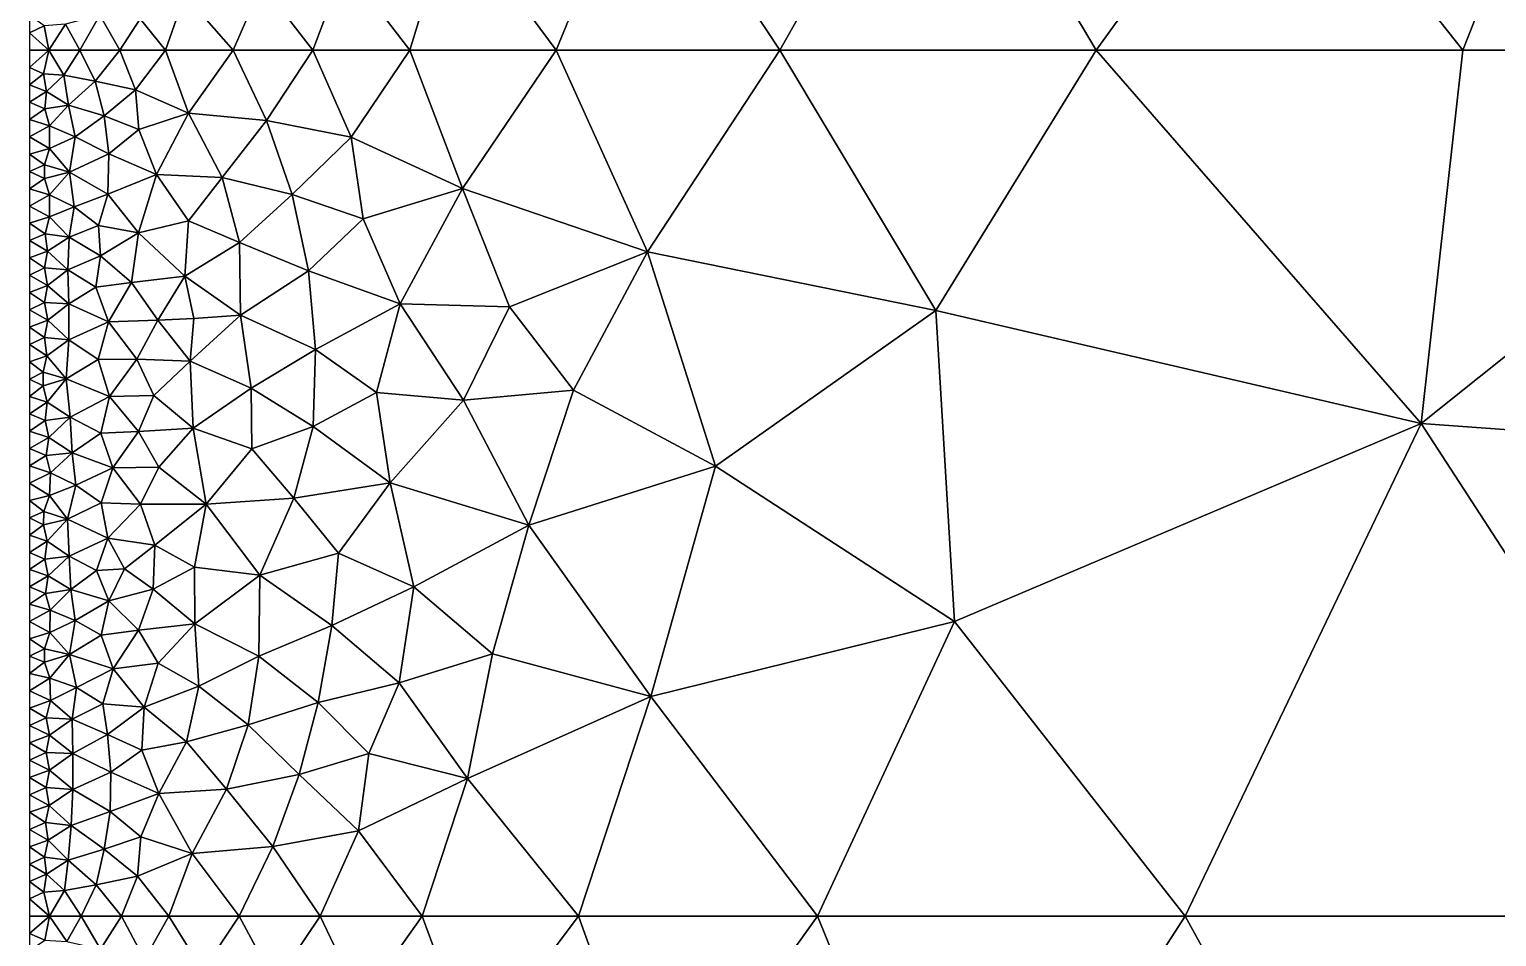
# Model space of a CAD drawing. Header units: metres. Extents: x 0 to 72, y -280 to 0.
# Drawn here: x 0.2 to 17.13, y -30.24 to -19.76 of the extents above; entities that cross this region are included whole.
import ezdxf

# ---------------------------------------------------------------- set-up
doc = ezdxf.new("R2010")
doc.units = ezdxf.units.M

msp = doc.modelspace()

# ---------------------------------------------------------------- linework, layer by layer
at = {"layer": 'layer', "color": 0}
for points in [[(7.26742, -17.5855), (8.86314, -20), (10.6431, -16.8457)], [(8.86314, -20), (12.5118, -20), (10.6431, -16.8457)], [(10.6431, -16.8457), (12.5118, -20), (14.5325, -17.2042)], [(12.5118, -20), (16.7433, -20), (14.5325, -17.2042)], [(14.5325, -17.2042), (16.7433, -20), (17.8171, -17.2775)], [(16.7433, -20), (21.6589, -20), (17.8171, -17.2775)], [(5.08206, -18.3843), (6.2787, -20), (7.26742, -17.5855)], [(6.2787, -20), (8.86314, -20), (7.26742, -17.5855)], [(3.84121, -19.0217), (4.59259, -20), (5.08206, -18.3843)], [(4.59259, -20), (6.2787, -20), (5.08206, -18.3843)], [(2.88151, -19.2379), (3.47282, -20), (3.84121, -19.0217)], [(3.47282, -20), (4.59259, -20), (3.84121, -19.0217)], [(1.99573, -19.3607), (2.55169, -20), (2.88151, -19.2379)], [(2.55169, -20), (3.47282, -20), (2.88151, -19.2379)], [(1.47843, -19.6397), (1.77275, -20), (1.99573, -19.3607)], [(1.77275, -20), (2.55169, -20), (1.99573, -19.3607)], [(0.2, -19.5968), (0.2, -19.7984), (0.371631, -19.7207)], [(0.783625, -20), (1.01512, -19.597), (0.615914, -19.7006)], [(0.783625, -20), (1.24244, -20), (1.01512, -19.597)], [(1.01512, -19.597), (1.24244, -20), (1.47843, -19.6397)], [(1.24244, -20), (1.77275, -20), (1.47843, -19.6397)], [(0.371631, -19.7207), (0.2, -19.7984), (0.426306, -20)], [(0.2, -19.7984), (0.2, -20), (0.426306, -20)], [(0.371631, -19.7207), (0.426306, -20), (0.615914, -19.7006)], [(0.426306, -20), (0.783625, -20), (0.615914, -19.7006)], [(0.2, -20), (0.2, -20.2), (0.426306, -20)], [(0.426306, -20), (0.2, -20.2), (0.365046, -20.274)], [(0.426306, -20), (0.365046, -20.274), (0.599456, -20.2906)], [(0.783625, -20), (0.426306, -20), (0.599456, -20.2906)], [(0.961436, -20.3569), (0.783625, -20), (0.599456, -20.2906)], [(1.24244, -20), (0.783625, -20), (0.961436, -20.3569)], [(1.42366, -20.4592), (1.24244, -20), (0.961436, -20.3569)], [(1.77275, -20), (1.24244, -20), (1.42366, -20.4592)], [(2.0352, -20.7271), (1.77275, -20), (1.42366, -20.4592)], [(2.55169, -20), (1.77275, -20), (2.0352, -20.7271)], [(2.93896, -20.8114), (2.55169, -20), (2.0352, -20.7271)], [(3.47282, -20), (2.55169, -20), (2.93896, -20.8114)], [(3.91505, -21.0041), (3.47282, -20), (2.93896, -20.8114)], [(4.59259, -20), (3.47282, -20), (3.91505, -21.0041)], [(5.20011, -21.5974), (4.59259, -20), (3.91505, -21.0041)], [(6.2787, -20), (4.59259, -20), (5.20011, -21.5974)], [(7.33542, -22.3292), (6.2787, -20), (5.20011, -21.5974)], [(8.86314, -20), (6.2787, -20), (7.33542, -22.3292)], [(10.6621, -23.008), (8.86314, -20), (7.33542, -22.3292)], [(12.5118, -20), (8.86314, -20), (10.6621, -23.008)], [(16.2624, -24.3115), (12.5118, -20), (10.6621, -23.008)], [(16.7433, -20), (12.5118, -20), (16.2624, -24.3115)], [(21.6589, -20), (16.7433, -20), (16.2624, -24.3115)], [(24.1498, -24.8821), (21.6589, -20), (16.2624, -24.3115)], [(0.2, -20.2), (0.2, -20.4), (0.365046, -20.274)], [(0.365046, -20.274), (0.2, -20.4), (0.399466, -20.4794)], [(0.365046, -20.274), (0.399466, -20.4794), (0.599456, -20.2906)], [(0.599456, -20.2906), (0.399466, -20.4794), (0.653305, -20.6339)], [(0.961436, -20.3569), (0.599456, -20.2906), (0.653305, -20.6339)], [(0.2, -20.4), (0.2, -20.6), (0.399466, -20.4794)], [(0.399466, -20.4794), (0.2, -20.6), (0.377542, -20.6776)], [(0.399466, -20.4794), (0.377542, -20.6776), (0.653305, -20.6339)], [(0.961436, -20.3569), (0.653305, -20.6339), (1.06168, -20.7592)], [(1.42366, -20.4592), (0.961436, -20.3569), (1.06168, -20.7592)], [(1.46316, -20.9146), (1.42366, -20.4592), (1.06168, -20.7592)], [(2.0352, -20.7271), (1.42366, -20.4592), (1.46316, -20.9146)], [(0.2, -20.6), (0.2, -20.8), (0.377542, -20.6776)], [(0.377542, -20.6776), (0.432487, -20.8745), (0.653305, -20.6339)], [(0.653305, -20.6339), (0.432487, -20.8745), (0.728351, -21.001)], [(0.653305, -20.6339), (0.728351, -21.001), (1.06168, -20.7592)], [(0.377542, -20.6776), (0.2, -20.8), (0.432487, -20.8745)], [(0.2, -20.8), (0.2, -21), (0.432487, -20.8745)], [(1.06168, -20.7592), (0.728351, -21.001), (1.1178, -21.1961)], [(1.46316, -20.9146), (1.06168, -20.7592), (1.1178, -21.1961)], [(2.0352, -20.7271), (1.46316, -20.9146), (1.66772, -21.4349)], [(2.42504, -21.4712), (2.0352, -20.7271), (1.66772, -21.4349)], [(2.93896, -20.8114), (2.0352, -20.7271), (2.42504, -21.4712)], [(3.2315, -21.6668), (2.93896, -20.8114), (2.42504, -21.4712)], [(3.91505, -21.0041), (2.93896, -20.8114), (3.2315, -21.6668)], [(0.432487, -20.8745), (0.2, -21), (0.433497, -21.1349)], [(0.432487, -20.8745), (0.433497, -21.1349), (0.728351, -21.001)], [(1.66772, -21.4349), (1.46316, -20.9146), (1.1178, -21.1961)], [(0.2, -21), (0.2, -21.2), (0.433497, -21.1349)], [(0.433497, -21.1349), (0.2, -21.2), (0.374606, -21.3249)], [(0.433497, -21.1349), (0.374606, -21.3249), (0.662333, -21.4095)], [(0.728351, -21.001), (0.433497, -21.1349), (0.662333, -21.4095)], [(0.728351, -21.001), (0.662333, -21.4095), (1.1178, -21.1961)], [(4.05089, -21.9489), (3.91505, -21.0041), (3.2315, -21.6668)], [(5.20011, -21.5974), (3.91505, -21.0041), (4.05089, -21.9489)], [(0.2, -21.2), (0.2, -21.4), (0.374606, -21.3249)], [(0.374606, -21.3249), (0.2, -21.4), (0.374077, -21.4809)], [(0.374606, -21.3249), (0.374077, -21.4809), (0.662333, -21.4095)], [(1.1178, -21.1961), (0.662333, -21.4095), (1.10616, -21.6632)], [(1.1178, -21.1961), (1.10616, -21.6632), (1.66772, -21.4349)], [(0.2, -21.4), (0.2, -21.6), (0.374077, -21.4809)], [(0.374077, -21.4809), (0.2, -21.6), (0.431314, -21.6709)], [(0.374077, -21.4809), (0.431314, -21.6709), (0.662333, -21.4095)], [(0.662333, -21.4095), (0.431314, -21.6709), (0.716849, -21.8086)], [(0.662333, -21.4095), (0.716849, -21.8086), (1.10616, -21.6632)], [(1.66772, -21.4349), (1.10616, -21.6632), (1.4614, -22.11)], [(2.03763, -21.9703), (1.66772, -21.4349), (1.4614, -22.11)], [(2.42504, -21.4712), (1.66772, -21.4349), (2.03763, -21.9703)], [(2.62678, -22.2215), (2.42504, -21.4712), (2.03763, -21.9703)], [(3.2315, -21.6668), (2.42504, -21.4712), (2.62678, -22.2215)], [(0.2, -21.6), (0.2, -21.8), (0.431314, -21.6709)], [(0.431314, -21.6709), (0.2, -21.8), (0.432294, -21.9267)], [(0.431314, -21.6709), (0.432294, -21.9267), (0.716849, -21.8086)], [(1.10616, -21.6632), (0.716849, -21.8086), (0.996947, -22.0233)], [(1.10616, -21.6632), (0.996947, -22.0233), (1.4614, -22.11)], [(3.42282, -22.5473), (3.2315, -21.6668), (2.62678, -22.2215)], [(4.05089, -21.9489), (3.2315, -21.6668), (3.42282, -22.5473)], [(5.20011, -21.5974), (4.05089, -21.9489), (4.47905, -22.9299)], [(5.74255, -22.9658), (5.20011, -21.5974), (4.47905, -22.9299)], [(7.33542, -22.3292), (5.20011, -21.5974), (5.74255, -22.9658)], [(0.2, -21.8), (0.2, -22), (0.432294, -21.9267)], [(0.716849, -21.8086), (0.432294, -21.9267), (0.660514, -22.1597)], [(0.716849, -21.8086), (0.660514, -22.1597), (0.996947, -22.0233)], [(0.432294, -21.9267), (0.2, -22), (0.381538, -22.1218)], [(0.2, -22), (0.2, -22.2), (0.381538, -22.1218)], [(0.432294, -21.9267), (0.381538, -22.1218), (0.660514, -22.1597)], [(1.99288, -22.6122), (2.03763, -21.9703), (1.4614, -22.11)], [(2.62678, -22.2215), (2.03763, -21.9703), (1.99288, -22.6122)], [(4.47905, -22.9299), (4.05089, -21.9489), (3.42282, -22.5473)], [(0.381538, -22.1218), (0.2, -22.2), (0.410889, -22.3225)], [(0.381538, -22.1218), (0.410889, -22.3225), (0.660514, -22.1597)], [(0.660514, -22.1597), (0.410889, -22.3225), (0.645839, -22.5376)], [(0.660514, -22.1597), (0.645839, -22.5376), (1.02136, -22.3759)], [(0.996947, -22.0233), (0.660514, -22.1597), (1.02136, -22.3759)], [(0.996947, -22.0233), (1.02136, -22.3759), (1.4614, -22.11)], [(1.4614, -22.11), (1.02136, -22.3759), (1.37798, -22.6847)], [(1.4614, -22.11), (1.37798, -22.6847), (1.99288, -22.6122)], [(0.2, -22.2), (0.2, -22.4), (0.410889, -22.3225)], [(0.410889, -22.3225), (0.2, -22.4), (0.374215, -22.5156)], [(0.410889, -22.3225), (0.374215, -22.5156), (0.645839, -22.5376)], [(2.63761, -23.0625), (2.62678, -22.2215), (1.99288, -22.6122)], [(3.42282, -22.5473), (2.62678, -22.2215), (2.63761, -23.0625)], [(7.33542, -22.3292), (5.74255, -22.9658), (6.47859, -23.9262)], [(8.11908, -24.804), (7.33542, -22.3292), (6.47859, -23.9262)], [(10.6621, -23.008), (7.33542, -22.3292), (8.11908, -24.804)], [(0.2, -22.4), (0.2, -22.6), (0.374215, -22.5156)], [(0.374215, -22.5156), (0.2, -22.6), (0.409682, -22.7165)], [(0.374215, -22.5156), (0.409682, -22.7165), (0.645839, -22.5376)], [(1.02136, -22.3759), (0.645839, -22.5376), (0.967407, -22.7355)], [(1.02136, -22.3759), (0.967407, -22.7355), (1.37798, -22.6847)], [(0.2, -22.6), (0.2, -22.8), (0.409682, -22.7165)], [(0.645839, -22.5376), (0.409682, -22.7165), (0.657539, -22.9308)], [(0.645839, -22.5376), (0.657539, -22.9308), (0.967407, -22.7355)], [(0.967407, -22.7355), (1.11385, -23.1383), (1.37798, -22.6847)], [(1.37798, -22.6847), (1.11385, -23.1383), (1.68352, -23.1196)], [(1.99288, -22.6122), (1.37798, -22.6847), (1.68352, -23.1196)], [(2.09667, -23.1001), (1.99288, -22.6122), (1.68352, -23.1196)], [(2.63761, -23.0625), (1.99288, -22.6122), (2.09667, -23.1001)], [(3.42282, -22.5473), (2.63761, -23.0625), (3.50079, -23.4576)], [(4.47905, -22.9299), (3.42282, -22.5473), (3.50079, -23.4576)], [(0.409682, -22.7165), (0.2, -22.8), (0.376812, -22.9137)], [(0.2, -22.8), (0.2, -23), (0.376812, -22.9137)], [(0.409682, -22.7165), (0.376812, -22.9137), (0.657539, -22.9308)], [(0.967407, -22.7355), (0.657539, -22.9308), (1.11385, -23.1383)], [(0.376812, -22.9137), (0.2, -23), (0.411802, -23.1184)], [(0.2, -23), (0.2, -23.2), (0.411802, -23.1184)], [(0.376812, -22.9137), (0.411802, -23.1184), (0.657539, -22.9308)], [(0.657539, -22.9308), (0.411802, -23.1184), (0.657281, -23.3448)], [(0.657539, -22.9308), (0.657281, -23.3448), (1.11385, -23.1383)], [(4.20745, -23.9539), (4.47905, -22.9299), (3.50079, -23.4576)], [(5.20966, -24.0422), (4.47905, -22.9299), (4.20745, -23.9539)], [(5.20966, -24.0422), (5.74255, -22.9658), (4.47905, -22.9299)], [(6.47859, -23.9262), (5.74255, -22.9658), (5.20966, -24.0422)], [(8.11908, -24.804), (10.8767, -26.5983), (10.6621, -23.008)], [(10.8767, -26.5983), (16.2624, -24.3115), (10.6621, -23.008)], [(0.411802, -23.1184), (0.2, -23.2), (0.375432, -23.3192)], [(0.2, -23.2), (0.2, -23.4), (0.375432, -23.3192)], [(0.411802, -23.1184), (0.375432, -23.3192), (0.657281, -23.3448)], [(1.11385, -23.1383), (0.657281, -23.3448), (0.99553, -23.5716)], [(1.11385, -23.1383), (0.99553, -23.5716), (1.43886, -23.5699)], [(1.11385, -23.1383), (1.43886, -23.5699), (1.68352, -23.1196)], [(1.68352, -23.1196), (1.43886, -23.5699), (2.05494, -23.5908)], [(1.68352, -23.1196), (2.05494, -23.5908), (2.09667, -23.1001)], [(2.75844, -23.9049), (2.63761, -23.0625), (2.05494, -23.5908)], [(2.63761, -23.0625), (2.09667, -23.1001), (2.05494, -23.5908)], [(3.50079, -23.4576), (2.63761, -23.0625), (2.75844, -23.9049)], [(0.375432, -23.3192), (0.2, -23.4), (0.403085, -23.5301)], [(0.375432, -23.3192), (0.403085, -23.5301), (0.657281, -23.3448)], [(0.657281, -23.3448), (0.403085, -23.5301), (0.624176, -23.7944)], [(0.657281, -23.3448), (0.624176, -23.7944), (0.99553, -23.5716)], [(0.2, -23.4), (0.2, -23.6), (0.403085, -23.5301)], [(0.403085, -23.5301), (0.2, -23.6), (0.358035, -23.7205)], [(0.403085, -23.5301), (0.358035, -23.7205), (0.624176, -23.7944)], [(3.47742, -24.3468), (3.50079, -23.4576), (2.75844, -23.9049)], [(4.20745, -23.9539), (3.50079, -23.4576), (3.47742, -24.3468)], [(0.2, -23.6), (0.2, -23.8), (0.358035, -23.7205)], [(0.99553, -23.5716), (0.624176, -23.7944), (1.12385, -23.9993)], [(0.99553, -23.5716), (1.12385, -23.9993), (1.43886, -23.5699)], [(1.43886, -23.5699), (1.12385, -23.9993), (1.63854, -23.9875)], [(1.43886, -23.5699), (1.63854, -23.9875), (2.05494, -23.5908)], [(2.05494, -23.5908), (1.63854, -23.9875), (2.09218, -24.3648)], [(2.75844, -23.9049), (2.05494, -23.5908), (2.09218, -24.3648)], [(0.358035, -23.7205), (0.2, -23.8), (0.358291, -23.8761)], [(0.2, -23.8), (0.2, -24), (0.358291, -23.8761)], [(0.358291, -23.8761), (0.2, -24), (0.406143, -24.0646)], [(0.358035, -23.7205), (0.358291, -23.8761), (0.624176, -23.7944)], [(0.358291, -23.8761), (0.406143, -24.0646), (0.624176, -23.7944)], [(0.624176, -23.7944), (0.406143, -24.0646), (0.670413, -24.2405)], [(0.624176, -23.7944), (0.670413, -24.2405), (1.12385, -23.9993)], [(0.2, -24), (0.2, -24.2), (0.406143, -24.0646)], [(1.12385, -23.9993), (0.670413, -24.2405), (1.0254, -24.4238)], [(1.12385, -23.9993), (1.0254, -24.4238), (1.45924, -24.4026)], [(1.12385, -23.9993), (1.45924, -24.4026), (1.63854, -23.9875)], [(1.63854, -23.9875), (1.45924, -24.4026), (2.09218, -24.3648)], [(2.7693, -24.605), (2.75844, -23.9049), (2.09218, -24.3648)], [(3.47742, -24.3468), (2.75844, -23.9049), (2.7693, -24.605)], [(4.36271, -24.9983), (4.20745, -23.9539), (3.47742, -24.3468)], [(5.20966, -24.0422), (4.20745, -23.9539), (4.36271, -24.9983)], [(5.96604, -25.485), (5.20966, -24.0422), (4.36271, -24.9983)], [(5.96604, -25.485), (6.47859, -23.9262), (5.20966, -24.0422)], [(8.11908, -24.804), (6.47859, -23.9262), (5.96604, -25.485)], [(0.406143, -24.0646), (0.2, -24.2), (0.380807, -24.276)], [(0.2, -24.2), (0.2, -24.4), (0.380807, -24.276)], [(0.406143, -24.0646), (0.380807, -24.276), (0.670413, -24.2405)], [(0.380807, -24.276), (0.2, -24.4), (0.423575, -24.4745)], [(0.380807, -24.276), (0.423575, -24.4745), (0.670413, -24.2405)], [(0.670413, -24.2405), (0.423575, -24.4745), (0.6949, -24.6497)], [(0.670413, -24.2405), (0.6949, -24.6497), (1.0254, -24.4238)], [(1.45924, -24.4026), (1.69271, -24.8148), (2.09218, -24.3648)], [(2.09218, -24.3648), (1.69271, -24.8148), (2.24235, -25.2419)], [(2.09218, -24.3648), (2.24235, -25.2419), (2.7693, -24.605)], [(3.25113, -25.1735), (3.47742, -24.3468), (2.7693, -24.605)], [(4.36271, -24.9983), (3.47742, -24.3468), (3.25113, -25.1735)], [(10.8767, -26.5983), (13.5386, -30), (16.2624, -24.3115)], [(13.5386, -30), (19.9549, -30), (16.2624, -24.3115)], [(16.2624, -24.3115), (19.9549, -30), (24.1498, -24.8821)], [(0.2, -24.4), (0.2, -24.6), (0.423575, -24.4745)], [(0.423575, -24.4745), (0.2, -24.6), (0.392835, -24.6812)], [(0.423575, -24.4745), (0.392835, -24.6812), (0.6949, -24.6497)], [(1.0254, -24.4238), (0.6949, -24.6497), (1.1621, -24.8258)], [(1.0254, -24.4238), (1.1621, -24.8258), (1.45924, -24.4026)], [(1.45924, -24.4026), (1.1621, -24.8258), (1.69271, -24.8148)], [(0.2, -24.6), (0.2, -24.8), (0.392835, -24.6812)], [(0.392835, -24.6812), (0.2, -24.8), (0.442673, -24.8825)], [(0.392835, -24.6812), (0.442673, -24.8825), (0.6949, -24.6497)], [(0.6949, -24.6497), (0.442673, -24.8825), (0.735006, -25.0236)], [(0.6949, -24.6497), (0.735006, -25.0236), (1.1621, -24.8258)], [(2.24235, -25.2419), (3.25113, -25.1735), (2.7693, -24.605)], [(0.2, -24.8), (0.2, -25), (0.442673, -24.8825)], [(0.442673, -24.8825), (0.2, -25), (0.431302, -25.1419)], [(0.442673, -24.8825), (0.431302, -25.1419), (0.735006, -25.0236)], [(1.1621, -24.8258), (0.735006, -25.0236), (1.02915, -25.228)], [(1.1621, -24.8258), (1.02915, -25.228), (1.48419, -25.2428)], [(1.1621, -24.8258), (1.48419, -25.2428), (1.69271, -24.8148)], [(1.69271, -24.8148), (1.48419, -25.2428), (2.24235, -25.2419)], [(7.37251, -27.466), (8.11908, -24.804), (5.96604, -25.485)], [(7.37251, -27.466), (10.8767, -26.5983), (8.11908, -24.804)], [(0.2, -25), (0.2, -25.2), (0.431302, -25.1419)], [(0.735006, -25.0236), (0.431302, -25.1419), (0.639703, -25.4185)], [(0.735006, -25.0236), (0.639703, -25.4185), (1.02915, -25.228)], [(3.76614, -25.8096), (4.36271, -24.9983), (3.25113, -25.1735)], [(4.63896, -26.1974), (4.36271, -24.9983), (3.76614, -25.8096)], [(4.63896, -26.1974), (5.96604, -25.485), (4.36271, -24.9983)], [(0.431302, -25.1419), (0.2, -25.2), (0.367505, -25.3284)], [(0.2, -25.2), (0.2, -25.4), (0.367505, -25.3284)], [(0.431302, -25.1419), (0.367505, -25.3284), (0.639703, -25.4185)], [(1.02915, -25.228), (0.639703, -25.4185), (1.10755, -25.6353)], [(1.02915, -25.228), (1.10755, -25.6353), (1.48419, -25.2428)], [(2.86185, -26.0631), (3.25113, -25.1735), (2.24235, -25.2419)], [(2.86185, -26.0631), (3.76614, -25.8096), (3.25113, -25.1735)], [(0.367505, -25.3284), (0.2, -25.4), (0.363352, -25.4832)], [(0.2, -25.4), (0.2, -25.6), (0.363352, -25.4832)], [(0.367505, -25.3284), (0.363352, -25.4832), (0.639703, -25.4185)], [(1.48419, -25.2428), (1.10755, -25.6353), (1.64848, -25.7169)], [(1.48419, -25.2428), (1.64848, -25.7169), (2.24235, -25.2419)], [(2.24235, -25.2419), (1.64848, -25.7169), (2.10431, -25.9705)], [(2.10431, -25.9705), (2.86185, -26.0631), (2.24235, -25.2419)], [(0.363352, -25.4832), (0.2, -25.6), (0.40714, -25.6703)], [(0.363352, -25.4832), (0.40714, -25.6703), (0.639703, -25.4185)], [(0.639703, -25.4185), (0.40714, -25.6703), (0.659609, -25.8443)], [(0.639703, -25.4185), (0.659609, -25.8443), (1.10755, -25.6353)], [(5.54467, -26.9718), (5.96604, -25.485), (4.63896, -26.1974)], [(5.54467, -26.9718), (7.37251, -27.466), (5.96604, -25.485)], [(0.2, -25.6), (0.2, -25.8), (0.40714, -25.6703)], [(0.40714, -25.6703), (0.2, -25.8), (0.377574, -25.8769)], [(0.40714, -25.6703), (0.377574, -25.8769), (0.659609, -25.8443)], [(1.10755, -25.6353), (0.659609, -25.8443), (0.976132, -26.0113)], [(1.10755, -25.6353), (0.976132, -26.0113), (1.30012, -25.9899)], [(1.10755, -25.6353), (1.30012, -25.9899), (1.64848, -25.7169)], [(1.64848, -25.7169), (1.30012, -25.9899), (1.62808, -26.2265)], [(1.64848, -25.7169), (1.62808, -26.2265), (2.10431, -25.9705)], [(0.2, -25.8), (0.2, -26), (0.377574, -25.8769)], [(0.377574, -25.8769), (0.2, -26), (0.417399, -26.0709)], [(0.377574, -25.8769), (0.417399, -26.0709), (0.659609, -25.8443)], [(0.659609, -25.8443), (0.417399, -26.0709), (0.677011, -26.2307)], [(0.659609, -25.8443), (0.677011, -26.2307), (0.976132, -26.0113)], [(2.86185, -26.0631), (3.68992, -26.6468), (3.76614, -25.8096)], [(3.68992, -26.6468), (4.63896, -26.1974), (3.76614, -25.8096)], [(0.2, -26), (0.2, -26.2), (0.417399, -26.0709)], [(0.417399, -26.0709), (0.2, -26.2), (0.387314, -26.2741)], [(0.417399, -26.0709), (0.387314, -26.2741), (0.677011, -26.2307)], [(0.976132, -26.0113), (0.677011, -26.2307), (1.11649, -26.3581)], [(0.976132, -26.0113), (1.11649, -26.3581), (1.30012, -25.9899)], [(1.30012, -25.9899), (1.11649, -26.3581), (1.62808, -26.2265)], [(1.62808, -26.2265), (2.11015, -26.6242), (2.10431, -25.9705)], [(2.11015, -26.6242), (2.86185, -26.0631), (2.10431, -25.9705)], [(2.11015, -26.6242), (2.84922, -26.9972), (2.86185, -26.0631)], [(2.84922, -26.9972), (3.68992, -26.6468), (2.86185, -26.0631)], [(0.2, -26.2), (0.2, -26.4), (0.387314, -26.2741)], [(0.387314, -26.2741), (0.43838, -26.4695), (0.677011, -26.2307)], [(0.677011, -26.2307), (0.43838, -26.4695), (0.728513, -26.5869)], [(0.677011, -26.2307), (0.728513, -26.5869), (1.11649, -26.3581)], [(1.11649, -26.3581), (1.45917, -26.7006), (1.62808, -26.2265)], [(1.62808, -26.2265), (1.45917, -26.7006), (2.11015, -26.6242)], [(3.68992, -26.6468), (4.46995, -27.3073), (4.63896, -26.1974)], [(4.46995, -27.3073), (5.54467, -26.9718), (4.63896, -26.1974)], [(0.387314, -26.2741), (0.2, -26.4), (0.43838, -26.4695)], [(0.2, -26.4), (0.2, -26.6), (0.43838, -26.4695)], [(1.11649, -26.3581), (0.728513, -26.5869), (1.02996, -26.7559)], [(1.11649, -26.3581), (1.02996, -26.7559), (1.45917, -26.7006)], [(0.43838, -26.4695), (0.2, -26.6), (0.434793, -26.7251)], [(0.43838, -26.4695), (0.434793, -26.7251), (0.728513, -26.5869)], [(0.728513, -26.5869), (0.434793, -26.7251), (0.663188, -26.9784)], [(0.728513, -26.5869), (0.663188, -26.9784), (1.02996, -26.7559)], [(0.2, -26.6), (0.2, -26.8), (0.434793, -26.7251)], [(0.434793, -26.7251), (0.2, -26.8), (0.375247, -26.9151)], [(0.434793, -26.7251), (0.375247, -26.9151), (0.663188, -26.9784)], [(1.02996, -26.7559), (0.663188, -26.9784), (1.1668, -27.1467)], [(1.02996, -26.7559), (1.1668, -27.1467), (1.45917, -26.7006)], [(1.45917, -26.7006), (1.1668, -27.1467), (1.68737, -27.0816)], [(1.45917, -26.7006), (1.68737, -27.0816), (2.11015, -26.6242)], [(1.68737, -27.0816), (2.1547, -27.3444), (2.11015, -26.6242)], [(2.1547, -27.3444), (2.84922, -26.9972), (2.11015, -26.6242)], [(2.84922, -26.9972), (3.53174, -27.534), (3.68992, -26.6468)], [(3.53174, -27.534), (4.46995, -27.3073), (3.68992, -26.6468)], [(7.37251, -27.466), (9.29586, -30), (10.8767, -26.5983)], [(9.29586, -30), (13.5386, -30), (10.8767, -26.5983)], [(0.2, -26.8), (0.2, -27), (0.375247, -26.9151)], [(0.375247, -26.9151), (0.2, -27), (0.375653, -27.0698)], [(0.375247, -26.9151), (0.375653, -27.0698), (0.663188, -26.9784)], [(0.2, -27), (0.2, -27.2), (0.375653, -27.0698)], [(0.375653, -27.0698), (0.2, -27.2), (0.438367, -27.2537)], [(0.375653, -27.0698), (0.438367, -27.2537), (0.663188, -26.9784)], [(0.663188, -26.9784), (0.438367, -27.2537), (0.744073, -27.3623)], [(0.663188, -26.9784), (0.744073, -27.3623), (1.1668, -27.1467)], [(1.1668, -27.1467), (1.52665, -27.5876), (1.68737, -27.0816)], [(1.52665, -27.5876), (2.1547, -27.3444), (1.68737, -27.0816)], [(2.1547, -27.3444), (2.72575, -27.7916), (2.84922, -26.9972)], [(2.72575, -27.7916), (3.53174, -27.534), (2.84922, -26.9972)], [(5.25522, -28.4109), (5.54467, -26.9718), (4.46995, -27.3073)], [(5.25522, -28.4109), (7.37251, -27.466), (5.54467, -26.9718)], [(0.2, -27.2), (0.2, -27.4), (0.438367, -27.2537)], [(0.438367, -27.2537), (0.2, -27.4), (0.445823, -27.5094)], [(0.438367, -27.2537), (0.445823, -27.5094), (0.744073, -27.3623)], [(1.1668, -27.1467), (0.744073, -27.3623), (1.04884, -27.5485)], [(1.1668, -27.1467), (1.04884, -27.5485), (1.52665, -27.5876)], [(0.2, -27.4), (0.2, -27.6), (0.445823, -27.5094)], [(0.744073, -27.3623), (0.445823, -27.5094), (0.696065, -27.7266)], [(0.744073, -27.3623), (0.696065, -27.7266), (1.04884, -27.5485)], [(2.01511, -27.9867), (2.1547, -27.3444), (1.52665, -27.5876)], [(2.01511, -27.9867), (2.72575, -27.7916), (2.1547, -27.3444)], [(3.53174, -27.534), (4.11929, -28.1218), (4.46995, -27.3073)], [(4.11929, -28.1218), (5.25522, -28.4109), (4.46995, -27.3073)], [(0.445823, -27.5094), (0.2, -27.6), (0.39476, -27.7104)], [(0.2, -27.6), (0.2, -27.8), (0.39476, -27.7104)], [(0.445823, -27.5094), (0.39476, -27.7104), (0.696065, -27.7266)], [(1.04884, -27.5485), (0.696065, -27.7266), (1.10266, -27.904)], [(1.04884, -27.5485), (1.10266, -27.904), (1.52665, -27.5876)], [(1.52665, -27.5876), (1.10266, -27.904), (1.49871, -28.0841)], [(1.49871, -28.0841), (2.01511, -27.9867), (1.52665, -27.5876)], [(2.72575, -27.7916), (3.31353, -28.3639), (3.53174, -27.534)], [(3.31353, -28.3639), (4.11929, -28.1218), (3.53174, -27.534)], [(5.25522, -28.4109), (6.53889, -30), (7.37251, -27.466)], [(6.53889, -30), (9.29586, -30), (7.37251, -27.466)], [(0.39476, -27.7104), (0.2, -27.8), (0.430767, -27.9124)], [(0.39476, -27.7104), (0.430767, -27.9124), (0.696065, -27.7266)], [(0.696065, -27.7266), (0.430767, -27.9124), (0.700244, -28.1235)], [(0.696065, -27.7266), (0.700244, -28.1235), (1.10266, -27.904)], [(0.2, -27.8), (0.2, -28), (0.430767, -27.9124)], [(0.430767, -27.9124), (0.2, -28), (0.392758, -28.111)], [(0.430767, -27.9124), (0.392758, -28.111), (0.700244, -28.1235)], [(1.10266, -27.904), (0.700244, -28.1235), (1.1397, -28.3403)], [(1.10266, -27.904), (1.1397, -28.3403), (1.49871, -28.0841)], [(2.47453, -28.5337), (2.72575, -27.7916), (2.01511, -27.9867)], [(2.47453, -28.5337), (3.31353, -28.3639), (2.72575, -27.7916)], [(0.2, -28), (0.2, -28.2), (0.392758, -28.111)], [(0.392758, -28.111), (0.2, -28.2), (0.431549, -28.3155)], [(0.392758, -28.111), (0.431549, -28.3155), (0.700244, -28.1235)], [(1.49871, -28.0841), (1.1397, -28.3403), (1.69296, -28.5864)], [(1.69296, -28.5864), (2.01511, -27.9867), (1.49871, -28.0841)], [(1.69296, -28.5864), (2.47453, -28.5337), (2.01511, -27.9867)], [(0.2, -28.2), (0.2, -28.4), (0.431549, -28.3155)], [(0.700244, -28.1235), (0.431549, -28.3155), (0.702446, -28.5397)], [(0.700244, -28.1235), (0.702446, -28.5397), (1.1397, -28.3403)], [(3.31353, -28.3639), (3.9992, -29.0153), (4.11929, -28.1218)], [(3.9992, -29.0153), (5.25522, -28.4109), (4.11929, -28.1218)], [(0.431549, -28.3155), (0.2, -28.4), (0.392742, -28.5162)], [(0.2, -28.4), (0.2, -28.6), (0.392742, -28.5162)], [(0.431549, -28.3155), (0.392742, -28.5162), (0.702446, -28.5397)], [(1.1397, -28.3403), (0.702446, -28.5397), (1.13213, -28.7916)], [(1.1397, -28.3403), (1.13213, -28.7916), (1.69296, -28.5864)], [(2.47453, -28.5337), (3.0088, -29.1985), (3.31353, -28.3639)], [(3.0088, -29.1985), (3.9992, -29.0153), (3.31353, -28.3639)], [(3.9992, -29.0153), (4.73409, -30), (5.25522, -28.4109)], [(4.73409, -30), (6.53889, -30), (5.25522, -28.4109)], [(0.392742, -28.5162), (0.2, -28.6), (0.427878, -28.7226)], [(0.2, -28.6), (0.2, -28.8), (0.427878, -28.7226)], [(0.392742, -28.5162), (0.427878, -28.7226), (0.702446, -28.5397)], [(0.702446, -28.5397), (0.427878, -28.7226), (0.68424, -28.9563)], [(0.702446, -28.5397), (0.68424, -28.9563), (1.13213, -28.7916)], [(1.13213, -28.7916), (1.48633, -29.0853), (1.69296, -28.5864)], [(1.48633, -29.0853), (2.07845, -29.2777), (1.69296, -28.5864)], [(2.07845, -29.2777), (2.47453, -28.5337), (1.69296, -28.5864)], [(2.07845, -29.2777), (3.0088, -29.1985), (2.47453, -28.5337)], [(0.427878, -28.7226), (0.2, -28.8), (0.386124, -28.9215)], [(0.427878, -28.7226), (0.386124, -28.9215), (0.68424, -28.9563)], [(0.2, -28.8), (0.2, -29), (0.386124, -28.9215)], [(0.386124, -28.9215), (0.2, -29), (0.415688, -29.126)], [(0.386124, -28.9215), (0.415688, -29.126), (0.68424, -28.9563)], [(0.68424, -28.9563), (0.415688, -29.126), (0.647881, -29.3569)], [(0.68424, -28.9563), (0.647881, -29.3569), (1.06457, -29.2285)], [(1.13213, -28.7916), (0.68424, -28.9563), (1.06457, -29.2285)], [(1.06457, -29.2285), (1.48633, -29.0853), (1.13213, -28.7916)], [(0.2, -29), (0.2, -29.2), (0.415688, -29.126)], [(0.415688, -29.126), (0.2, -29.2), (0.373336, -29.3204)], [(0.415688, -29.126), (0.373336, -29.3204), (0.647881, -29.3569)], [(1.06457, -29.2285), (1.44691, -29.5384), (1.48633, -29.0853)], [(1.44691, -29.5384), (2.07845, -29.2777), (1.48633, -29.0853)], [(3.0088, -29.1985), (3.55818, -30), (3.9992, -29.0153)], [(3.55818, -30), (4.73409, -30), (3.9992, -29.0153)], [(0.2, -29.2), (0.2, -29.4), (0.373336, -29.3204)], [(0.647881, -29.3569), (0.970793, -29.6384), (1.06457, -29.2285)], [(0.970793, -29.6384), (1.44691, -29.5384), (1.06457, -29.2285)], [(1.44691, -29.5384), (1.8113, -30), (2.07845, -29.2777)], [(1.8113, -30), (2.62242, -30), (2.07845, -29.2777)], [(2.07845, -29.2777), (2.62242, -30), (3.0088, -29.1985)], [(2.62242, -30), (3.55818, -30), (3.0088, -29.1985)], [(0.373336, -29.3204), (0.2, -29.4), (0.399297, -29.5182)], [(0.2, -29.4), (0.2, -29.6), (0.399297, -29.5182)], [(0.373336, -29.3204), (0.399297, -29.5182), (0.647881, -29.3569)], [(0.647881, -29.3569), (0.399297, -29.5182), (0.604118, -29.7066)], [(0.604118, -29.7066), (0.970793, -29.6384), (0.647881, -29.3569)], [(0.399297, -29.5182), (0.2, -29.6), (0.367487, -29.725)], [(0.2, -29.6), (0.2, -29.8), (0.367487, -29.725)], [(0.399297, -29.5182), (0.367487, -29.725), (0.604118, -29.7066)], [(0.970793, -29.6384), (1.26366, -30), (1.44691, -29.5384)], [(1.26366, -30), (1.8113, -30), (1.44691, -29.5384)], [(0.367487, -29.725), (0.2, -29.8), (0.430747, -30)], [(0.2, -29.8), (0.2, -30), (0.430747, -30)], [(0.367487, -29.725), (0.430747, -30), (0.604118, -29.7066)], [(0.430747, -30), (0.797624, -30), (0.604118, -29.7066)], [(0.797624, -30), (0.970793, -29.6384), (0.604118, -29.7066)], [(0.797624, -30), (1.26366, -30), (0.970793, -29.6384)], [(0.2, -30), (0.2, -30.2002), (0.430747, -30)], [(0.430747, -30), (0.2, -30.2002), (0.378895, -30.2772)], [(0.430747, -30), (0.378895, -30.2772), (0.632721, -30.2955)], [(0.797624, -30), (0.430747, -30), (0.632721, -30.2955)], [(1.02025, -30.3817), (0.797624, -30), (0.632721, -30.2955)], [(1.26366, -30), (0.797624, -30), (1.02025, -30.3817)], [(1.5303, -30.5021), (1.26366, -30), (1.02025, -30.3817)], [(1.8113, -30), (1.26366, -30), (1.5303, -30.5021)], [(2.20167, -30.6318), (1.8113, -30), (1.5303, -30.5021)], [(2.62242, -30), (1.8113, -30), (2.20167, -30.6318)], [(3.03898, -30.7759), (2.62242, -30), (2.20167, -30.6318)], [(3.55818, -30), (2.62242, -30), (3.03898, -30.7759)], [(4.02947, -30.9947), (3.55818, -30), (3.03898, -30.7759)], [(4.73409, -30), (3.55818, -30), (4.02947, -30.9947)], [(5.32781, -31.6156), (4.73409, -30), (4.02947, -30.9947)], [(6.53889, -30), (4.73409, -30), (5.32781, -31.6156)], [(7.46045, -32.5695), (6.53889, -30), (5.32781, -31.6156)], [(9.29586, -30), (6.53889, -30), (7.46045, -32.5695)], [(10.9394, -34.0304), (9.29586, -30), (7.46045, -32.5695)], [(13.5386, -30), (9.29586, -30), (10.9394, -34.0304)], [(16.6944, -35.752), (13.5386, -30), (10.9394, -34.0304)], [(19.9549, -30), (13.5386, -30), (16.6944, -35.752)], [(23.9567, -35.9186), (19.9549, -30), (16.6944, -35.752)], [(0.2, -30.2002), (0.2, -30.4003), (0.378895, -30.2772)]]:
    msp.add_3dface(points, dxfattribs=at)

doc.saveas('drawing.dxf')
